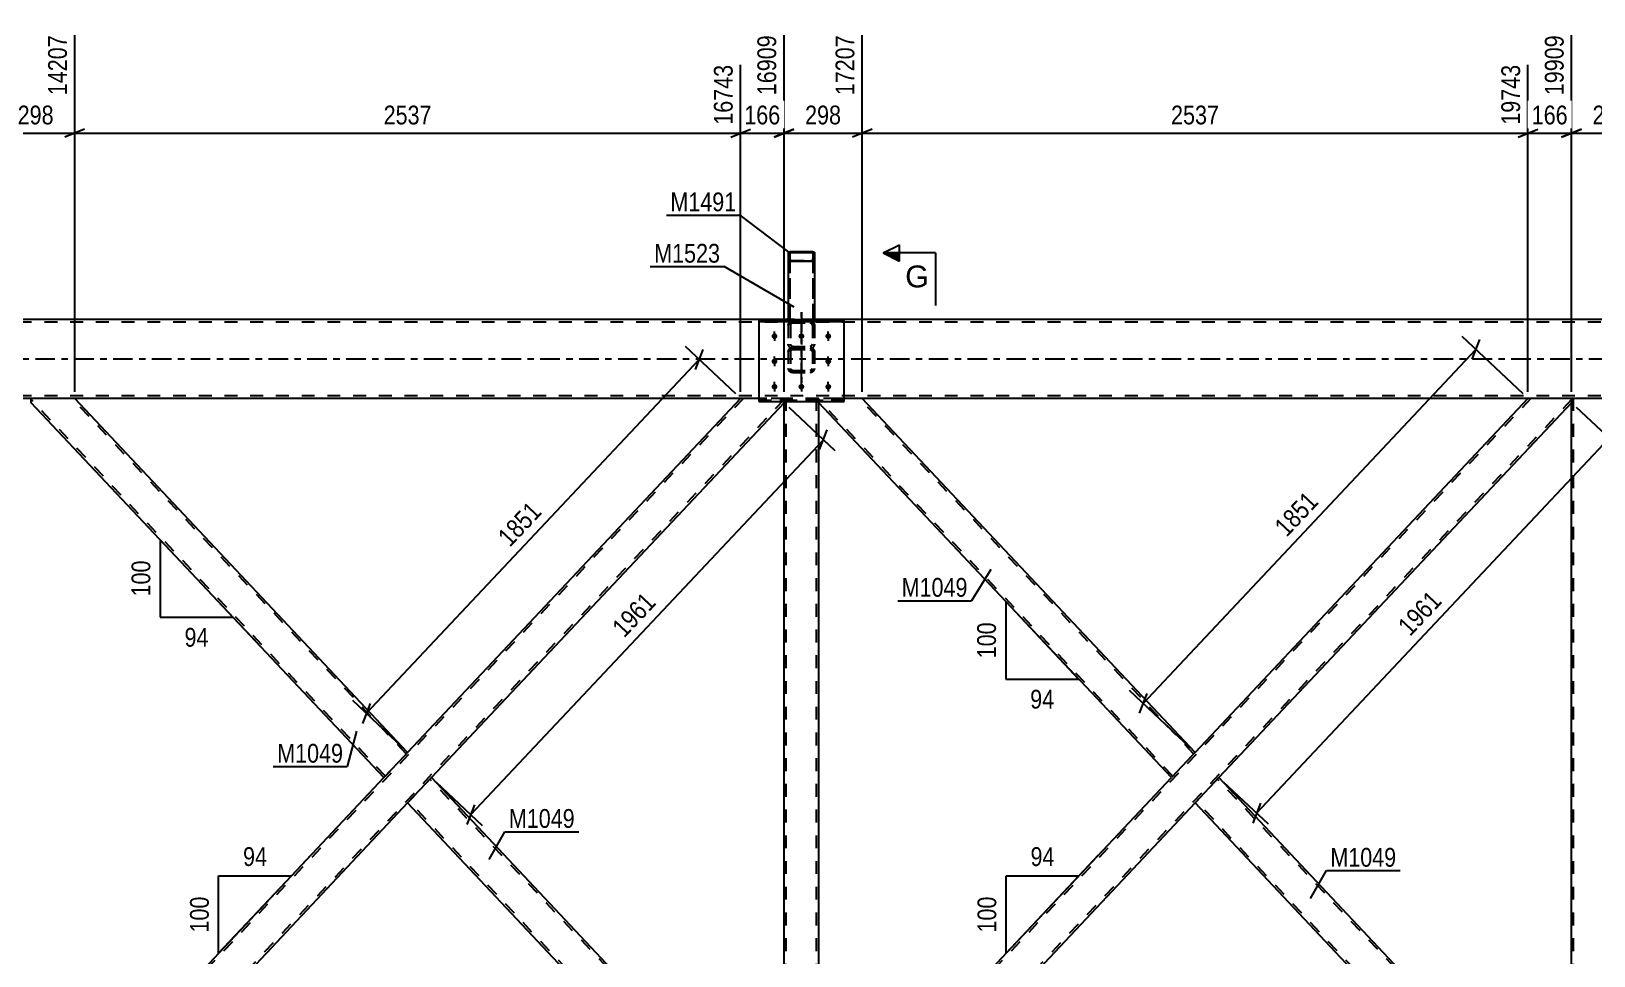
# Model space of a CAD drawing. Header units: millimetres. Extents: x -185 to 1004, y -593 to 248.
# Drawn here: x 543.5 to 781.7, y -91 to 49.9 of the extents above; entities that cross this region are included whole.
import ezdxf

# ---------------------------------------------------------------- set-up
doc = ezdxf.new("R2010")
doc.units = ezdxf.units.MM
doc.linetypes.add('DXK_LINE_DOT2', pattern=[3.9198, 1.9599, -1.9599])
doc.linetypes.add('DXK_LINE_DOT3', pattern=[5.9187, 2.979, -0.9799, 0.9799, -0.9799])
doc.styles.add('Arial', font='ARIAL.TTF', dxfattribs={"height": 0.2})
doc.styles.add('Arial Narrow', font='ARIALN.TTF', dxfattribs={"height": 0.2})

# ---------------------------------------------------------------- blocks, each defined once
blk = doc.blocks.new('Part-761544866-1409 - 1400')
at = {"color": 2, "linetype": 'Continuous'}
for p, q in [((658.94, 16.23), (658.9, 16.16)), ((658.9, 16.16), (658.9, 5.95)), ((658.9, 15.05), (658.94, 14.99)), ((659.04, 16.28), (658.94, 16.23)), ((658.94, 14.99), (659.04, 14.93)), ((659.2, 16.32), (659.04, 16.28)), ((659.04, 14.93), (659.2, 14.89)), ((659.14, 16.16), (659.16, 16.19)), ((659.14, 16.16), (659.14, 15.05)), ((659.16, 15.02), (659.14, 15.05)), ((659.16, 16.19), (659.21, 16.22)), ((659.21, 14.99), (659.16, 15.02)), ((659.38, 16.33), (659.2, 16.32)), ((659.2, 14.89), (659.38, 14.88)), ((659.21, 16.22), (659.29, 16.24)), ((659.29, 14.97), (659.21, 14.99)), ((659.29, 16.24), (659.38, 16.25)), ((659.38, 14.97), (659.29, 14.97)), ((659.38, 16.33), (662.42, 16.33)), ((659.38, 16.25), (662.42, 16.25)), ((659.38, 14.97), (662.42, 14.97)), ((659.38, 14.88), (662.42, 14.88)), ((662.6, 16.32), (662.42, 16.33)), ((662.42, 16.25), (662.51, 16.24)), ((662.51, 14.97), (662.42, 14.97)), ((662.42, 14.88), (662.6, 14.89)), ((662.51, 16.24), (662.59, 16.22)), ((662.59, 14.99), (662.51, 14.97)), ((662.59, 16.22), (662.64, 16.19)), ((662.64, 15.02), (662.59, 14.99)), ((662.76, 16.28), (662.6, 16.32)), ((662.6, 14.89), (662.76, 14.93)), ((662.64, 16.19), (662.66, 16.16)), ((662.66, 15.05), (662.64, 15.02)), ((662.66, 16.16), (662.66, 15.05)), ((662.86, 16.23), (662.76, 16.28)), ((662.76, 14.93), (662.86, 14.99)), ((662.9, 16.16), (662.86, 16.23)), ((662.86, 14.99), (662.9, 15.05)), ((662.9, 16.16), (662.9, 5.95))]:
    blk.add_line(p, q, dxfattribs=at)
at = {"color": 7, "linetype": 'DXK_LINE_DOT2'}
for p, q in [((659.14, 15.05), (659.14, 5.69)), ((662.66, 15.05), (662.66, 5.69)), ((662.9, 6), (658.9, 6)), ((658.9, 5.95), (658.9, 5.69)), ((658.9, 5.83), (659.14, 5.83)), ((658.94, 5.62), (658.9, 5.69)), ((659.04, 5.56), (658.94, 5.62)), ((659.2, 5.53), (659.04, 5.56)), ((659.14, 5.69), (659.16, 5.65)), ((659.16, 5.65), (659.21, 5.63)), ((659.38, 5.51), (659.2, 5.53)), ((659.21, 5.63), (659.29, 5.61)), ((659.29, 5.61), (659.38, 5.6)), ((659.38, 5.6), (662.42, 5.6)), ((659.38, 5.51), (662.42, 5.51)), ((662.42, 5.6), (662.51, 5.61)), ((662.6, 5.53), (662.42, 5.51)), ((662.51, 5.61), (662.59, 5.63)), ((662.59, 5.63), (662.64, 5.65)), ((662.76, 5.56), (662.6, 5.53)), ((662.64, 5.65), (662.66, 5.69)), ((662.66, 5.83), (662.9, 5.83)), ((662.86, 5.62), (662.76, 5.56)), ((662.9, 5.69), (662.86, 5.62)), ((662.9, 5.95), (662.9, 5.69))]:
    blk.add_line(p, q, dxfattribs=at)
blk = doc.blocks.new('Part-761544866-1410 - 1400')
at = {"color": 2, "linetype": 'Continuous'}
for p, q in [((658.9, 16.22), (658.94, 16.29)), ((658.9, 16.22), (658.9, 6)), ((658.94, 16.29), (659.04, 16.35)), ((659.04, 16.35), (659.2, 16.38)), ((659.2, 16.38), (659.38, 16.4)), ((659.38, 16.4), (662.42, 16.4)), ((662.42, 16.4), (662.6, 16.38)), ((662.6, 16.38), (662.76, 16.35)), ((662.76, 16.35), (662.86, 16.29)), ((662.86, 16.29), (662.9, 16.22)), ((662.9, 16.22), (662.9, 16.16))]:
    blk.add_line(p, q, dxfattribs=at)
at = {"color": 7, "linetype": 'DXK_LINE_DOT2'}
for p, q in [((658.94, 15.05), (658.9, 15.12)), ((659.04, 14.99), (658.94, 15.05)), ((659.2, 14.95), (659.04, 14.99)), ((659.16, 16.26), (659.14, 16.22)), ((659.14, 16.22), (659.14, 5.68)), ((659.14, 15.12), (659.16, 15.08)), ((659.21, 16.28), (659.16, 16.26)), ((659.16, 15.08), (659.21, 15.05)), ((659.38, 14.94), (659.2, 14.95)), ((659.29, 16.3), (659.21, 16.28)), ((659.21, 15.05), (659.29, 15.04)), ((659.38, 16.31), (659.29, 16.3)), ((659.29, 15.04), (659.38, 15.03)), ((659.38, 16.31), (662.42, 16.31)), ((659.38, 15.03), (662.42, 15.03)), ((659.38, 14.94), (662.42, 14.94)), ((662.51, 16.3), (662.42, 16.31)), ((662.42, 15.03), (662.51, 15.04)), ((662.6, 14.95), (662.42, 14.94)), ((662.59, 16.28), (662.51, 16.3)), ((662.51, 15.04), (662.59, 15.05)), ((662.64, 16.26), (662.59, 16.28)), ((662.59, 15.05), (662.64, 15.08)), ((662.76, 14.99), (662.6, 14.95)), ((662.66, 16.22), (662.64, 16.26)), ((662.64, 15.08), (662.66, 15.12)), ((662.66, 16.22), (662.66, 5.68)), ((662.86, 15.05), (662.76, 14.99)), ((662.9, 15.12), (662.86, 15.05)), ((662.9, 16.16), (662.9, 5.68)), ((662.9, 6), (658.9, 6)), ((658.9, 6), (658.9, 5.68)), ((658.9, 5.83), (659.14, 5.83)), ((658.9, 5.68), (658.94, 5.61)), ((658.94, 5.61), (659.04, 5.56)), ((659.04, 5.56), (659.2, 5.52)), ((659.16, 5.65), (659.14, 5.68)), ((659.21, 5.62), (659.16, 5.65)), ((659.2, 5.52), (659.38, 5.51)), ((659.29, 5.6), (659.21, 5.62)), ((659.38, 5.59), (659.29, 5.6)), ((659.38, 5.59), (662.42, 5.59)), ((659.38, 5.51), (662.42, 5.51)), ((662.51, 5.6), (662.42, 5.59)), ((662.42, 5.51), (662.6, 5.52)), ((662.59, 5.62), (662.51, 5.6)), ((662.64, 5.65), (662.59, 5.62)), ((662.6, 5.52), (662.76, 5.56)), ((662.66, 5.68), (662.64, 5.65)), ((662.66, 5.83), (662.9, 5.83)), ((662.76, 5.56), (662.86, 5.61)), ((662.86, 5.61), (662.9, 5.68))]:
    blk.add_line(p, q, dxfattribs=at)
blk = doc.blocks.new('Part-761544866-1527 - 1400')
at = {"color": 7, "linetype": 'DXK_LINE_DOT2'}
for p, q in [((667.4, 5.95), (654.4, 5.95)), ((654.4, 5.95), (654.4, -6.48)), ((654.4, 5.73), (667.4, 5.73)), ((667.4, -6.48), (667.4, 5.95)), ((667.4, -6.27), (654.4, -6.27)), ((654.4, -6.48), (667.4, -6.48))]:
    blk.add_line(p, q, dxfattribs=at)
blk = doc.blocks.new('Part-761544866-1709 - 1400')
at = {"color": 7, "linetype": 'DXK_LINE_DOT2'}
for p, q in [((772.07, -6), (663.54, -121.41)), ((778.26, -6.19), (669.73, -121.6)), ((778.26, -6), (771.63, -6)), ((720.9, -59.95), (717.28, -63.8)), ((724.52, -63.8), (720.9, -67.65)), ((670.17, -121.6), (663.54, -121.6))]:
    blk.add_line(p, q, dxfattribs=at)
at = {"color": 2, "linetype": 'Continuous'}
for p, q in [((771.63, -6), (720.9, -59.95)), ((778.26, -6.66), (724.52, -63.8)), ((778.26, -6.66), (778.26, -6)), ((663.54, -120.94), (717.28, -63.8)), ((720.9, -67.65), (670.17, -121.6)), ((663.54, -121.6), (663.54, -120.94))]:
    blk.add_line(p, q, dxfattribs=at)
blk = doc.blocks.new('Part-761544866-1536 - 1400')
at = {"color": 2, "linetype": 'Continuous'}
for p, q in [((667.4, 5.95), (654.4, 5.95)), ((654.4, 5.95), (654.4, -6.48)), ((654.4, 5.73), (667.4, 5.73)), ((667.4, -6.48), (667.4, 5.95)), ((654.4, -6.48), (667.4, -6.48))]:
    blk.add_line(p, q, dxfattribs=at)
at = {"color": 7, "linetype": 'DXK_LINE_DOT2'}
blk.add_line((654.4, -6.27), (667.4, -6.27), dxfattribs=at)
blk = doc.blocks.new('Part-761544866-1689 - 1400')
at = {"color": 7, "linetype": 'DXK_LINE_DOT2'}
for p, q in [((652.07, -6), (543.54, -121.41)), ((658.26, -6.19), (549.73, -121.6)), ((658.26, -6), (651.63, -6)), ((658.26, -6.48), (658.26, -6)), ((600.9, -59.95), (597.28, -63.8)), ((604.52, -63.8), (600.9, -67.65)), ((550.17, -121.6), (543.54, -121.6))]:
    blk.add_line(p, q, dxfattribs=at)
at = {"color": 2, "linetype": 'Continuous'}
for p, q in [((651.63, -6), (600.9, -59.95)), ((658.26, -6.66), (604.52, -63.8)), ((658.26, -6.66), (658.26, -6.48)), ((597.28, -63.8), (543.54, -120.94)), ((600.9, -67.65), (550.17, -121.6)), ((543.54, -121.6), (543.54, -120.94))]:
    blk.add_line(p, q, dxfattribs=at)
blk = doc.blocks.new('Part-761544866-1714 - 1400')
at = {"color": 7, "linetype": 'DXK_LINE_DOT2'}
for p, q in [((670.17, -6), (663.54, -6)), ((663.54, -6.48), (663.54, -6)), ((717.5, -63.57), (663.54, -6.19)), ((720.68, -60.18), (669.73, -6)), ((720.87, -59.98), (720.46, -60.41)), ((717.5, -63.57), (717.51, -63.55))]:
    blk.add_line(p, q, dxfattribs=at)
at = {"color": 2, "linetype": 'Continuous'}
for p, q in [((663.54, -6.66), (663.54, -6.48)), ((717.28, -63.8), (663.54, -6.66)), ((720.9, -59.95), (670.17, -6)), ((720.46, -60.41), (717.28, -63.8)), ((720.9, -59.95), (720.46, -60.41))]:
    blk.add_line(p, q, dxfattribs=at)
blk = doc.blocks.new('Part-761544866-1912 - 1400')
at = {"color": 2, "linetype": 'Continuous'}
for p, q in [((604.52, -63.8), (600.9, -67.65)), ((658.26, -120.94), (604.52, -63.8)), ((651.63, -121.6), (600.9, -67.65)), ((658.26, -121.6), (658.26, -120.94))]:
    blk.add_line(p, q, dxfattribs=at)
at = {"color": 7, "linetype": 'DXK_LINE_DOT2'}
for p, q in [((658.26, -121.41), (604.3, -64.03)), ((601.12, -67.42), (601.14, -67.4)), ((652.07, -121.6), (601.12, -67.42)), ((658.26, -121.6), (651.63, -121.6))]:
    blk.add_line(p, q, dxfattribs=at)
blk = doc.blocks.new('Part-761544866-1774 - 1400')
at = {"color": 7, "linetype": 'DXK_LINE_DOT2'}
for p, q in [((663.54, -6), (658.26, -6)), ((658.26, -6.66), (658.26, -6)), ((658.58, -121.6), (658.58, -6)), ((663.22, -121.6), (663.22, -6)), ((663.54, -6.66), (663.54, -6)), ((658.26, -121.6), (658.26, -120.94)), ((663.54, -121.6), (663.54, -120.94)), ((663.54, -121.6), (658.26, -121.6))]:
    blk.add_line(p, q, dxfattribs=at)
at = {"color": 2, "linetype": 'Continuous'}
for p, q in [((658.26, -120.94), (658.26, -6.66)), ((663.54, -120.94), (663.54, -6.66))]:
    blk.add_line(p, q, dxfattribs=at)
blk = doc.blocks.new('Part-761544866-1779 - 1400')
at = {"color": 7, "linetype": 'DXK_LINE_DOT2'}
for p, q in [((783.54, -6), (778.26, -6)), ((778.26, -6.66), (778.26, -6)), ((778.58, -121.6), (778.58, -6)), ((783.22, -121.6), (783.22, -6)), ((783.54, -6.66), (783.54, -6)), ((778.26, -121.6), (778.26, -120.94)), ((783.54, -121.6), (783.54, -120.94)), ((783.54, -121.6), (778.26, -121.6))]:
    blk.add_line(p, q, dxfattribs=at)
at = {"color": 2, "linetype": 'Continuous'}
for p, q in [((778.26, -120.94), (778.26, -6.66)), ((783.54, -120.94), (783.54, -6.66))]:
    blk.add_line(p, q, dxfattribs=at)
blk = doc.blocks.new('Bolt-761544866-1836 - 1400')
at = {"linetype": 'Continuous'}
for points in [[(656.8, 3.89), (656.89, 3.88), (656.98, 3.85), (657.06, 3.81), (657.13, 3.75), (657.18, 3.68), (657.22, 3.6), (657.24, 3.52), (657.24, 3.43), (657.22, 3.35), (657.18, 3.27), (657.13, 3.2), (657.06, 3.14), (656.98, 3.1), (656.89, 3.07), (656.8, 3.06), (656.71, 3.07), (656.62, 3.1), (656.54, 3.14), (656.47, 3.2), (656.42, 3.27), (656.38, 3.35), (656.36, 3.43), (656.36, 3.52), (656.38, 3.6), (656.42, 3.68), (656.47, 3.75), (656.54, 3.81), (656.62, 3.85), (656.71, 3.88)], [(660.9, 3.89), (660.99, 3.88), (661.08, 3.85), (661.16, 3.81), (661.23, 3.75), (661.28, 3.68), (661.32, 3.6), (661.34, 3.52), (661.34, 3.43), (661.32, 3.35), (661.28, 3.27), (661.23, 3.2), (661.16, 3.14), (661.08, 3.1), (660.99, 3.07), (660.9, 3.06), (660.81, 3.07), (660.72, 3.1), (660.64, 3.14), (660.57, 3.2), (660.52, 3.27), (660.48, 3.35), (660.46, 3.43), (660.46, 3.52), (660.48, 3.6), (660.52, 3.68), (660.57, 3.75), (660.64, 3.81), (660.72, 3.85), (660.81, 3.88)], [(665, 3.89), (665.09, 3.88), (665.18, 3.85), (665.26, 3.81), (665.33, 3.75), (665.38, 3.68), (665.42, 3.6), (665.44, 3.52), (665.44, 3.43), (665.42, 3.35), (665.38, 3.27), (665.33, 3.2), (665.26, 3.14), (665.18, 3.1), (665.09, 3.07), (665, 3.06), (664.91, 3.07), (664.82, 3.1), (664.74, 3.14), (664.67, 3.2), (664.62, 3.27), (664.58, 3.35), (664.56, 3.43), (664.56, 3.52), (664.58, 3.6), (664.62, 3.68), (664.67, 3.75), (664.74, 3.81), (664.82, 3.85), (664.91, 3.88)], [(656.8, 0.04), (656.89, 0.03), (656.98, 0), (657.06, -0.04), (657.13, -0.1), (657.18, -0.17), (657.22, -0.25), (657.24, -0.33), (657.24, -0.42), (657.22, -0.5), (657.18, -0.58), (657.13, -0.65), (657.06, -0.71), (656.98, -0.75), (656.89, -0.78), (656.8, -0.79), (656.71, -0.78), (656.62, -0.75), (656.54, -0.71), (656.47, -0.65), (656.42, -0.58), (656.38, -0.5), (656.36, -0.42), (656.36, -0.33), (656.38, -0.25), (656.42, -0.17), (656.47, -0.1), (656.54, -0.04), (656.62, 0), (656.71, 0.03)], [(665, 0.04), (665.09, 0.03), (665.18, 0), (665.26, -0.04), (665.33, -0.1), (665.38, -0.17), (665.42, -0.25), (665.44, -0.33), (665.44, -0.42), (665.42, -0.5), (665.38, -0.58), (665.33, -0.65), (665.26, -0.71), (665.18, -0.75), (665.09, -0.78), (665, -0.79), (664.91, -0.78), (664.82, -0.75), (664.74, -0.71), (664.67, -0.65), (664.62, -0.58), (664.58, -0.5), (664.56, -0.42), (664.56, -0.33), (664.58, -0.25), (664.62, -0.17), (664.67, -0.1), (664.74, -0.04), (664.82, 0), (664.91, 0.03)], [(656.8, -3.82), (656.89, -3.83), (656.98, -3.85), (657.06, -3.9), (657.13, -3.95), (657.18, -4.02), (657.22, -4.1), (657.24, -4.19), (657.24, -4.27), (657.22, -4.36), (657.18, -4.44), (657.13, -4.51), (657.06, -4.56), (656.98, -4.61), (656.89, -4.63), (656.8, -4.64), (656.71, -4.63), (656.62, -4.61), (656.54, -4.56), (656.47, -4.51), (656.42, -4.44), (656.38, -4.36), (656.36, -4.27), (656.36, -4.19), (656.38, -4.1), (656.42, -4.02), (656.47, -3.95), (656.54, -3.9), (656.62, -3.85), (656.71, -3.83)], [(660.9, -3.82), (660.99, -3.83), (661.08, -3.85), (661.16, -3.9), (661.23, -3.95), (661.28, -4.02), (661.32, -4.1), (661.34, -4.19), (661.34, -4.27), (661.32, -4.36), (661.28, -4.44), (661.23, -4.51), (661.16, -4.56), (661.08, -4.61), (660.99, -4.63), (660.9, -4.64), (660.81, -4.63), (660.72, -4.61), (660.64, -4.56), (660.57, -4.51), (660.52, -4.44), (660.48, -4.36), (660.46, -4.27), (660.46, -4.19), (660.48, -4.1), (660.52, -4.02), (660.57, -3.95), (660.64, -3.9), (660.72, -3.85), (660.81, -3.83)], [(665, -3.82), (665.09, -3.83), (665.18, -3.85), (665.26, -3.9), (665.33, -3.95), (665.38, -4.02), (665.42, -4.1), (665.44, -4.19), (665.44, -4.27), (665.42, -4.36), (665.38, -4.44), (665.33, -4.51), (665.26, -4.56), (665.18, -4.61), (665.09, -4.63), (665, -4.64), (664.91, -4.63), (664.82, -4.61), (664.74, -4.56), (664.67, -4.51), (664.62, -4.44), (664.58, -4.36), (664.56, -4.27), (664.56, -4.19), (664.58, -4.1), (664.62, -4.02), (664.67, -3.95), (664.74, -3.9), (664.82, -3.85), (664.91, -3.83)]]:
    blk.add_hatch(color=1, dxfattribs=at).paths.add_polyline_path(points)
at = {"color": 1, "linetype": 'Continuous'}
for p, q in [((656.8, 3.87), (656.8, 2.74)), ((660.9, 3.87), (660.9, 2.74)), ((665, 3.87), (665, 2.74)), ((656.8, 0.02), (656.8, -1.12)), ((665, 0.02), (665, -1.12)), ((656.8, -3.83), (656.8, -4.97)), ((660.9, -3.83), (660.9, -4.97)), ((665, -3.83), (665, -4.97))]:
    blk.add_line(p, q, dxfattribs=at)
blk = doc.blocks.new('Bolt-761544866-1839 - 1400')
at = {"color": 1, "linetype": 'DXK_LINE_DOT2'}
for p, q in [((656.8, 3.08), (656.8, 4.21)), ((660.9, 3.08), (660.9, 4.21)), ((665, 3.08), (665, 4.21)), ((656.8, -0.77), (656.8, 0.36)), ((665, -0.77), (665, 0.36)), ((656.8, -4.63), (656.8, -3.49)), ((660.9, -4.63), (660.9, -3.49)), ((665, -4.63), (665, -3.49))]:
    blk.add_line(p, q, dxfattribs=at)
blk = doc.blocks.new('Part-761544866-1874 - 1400')
at = {"color": 7, "linetype": 'DXK_LINE_DOT2'}
for p, q in [((919.9, 5.6), (-18.1, 5.6)), ((902.9, 6), (298.9, 6)), ((662.9, 6), (658.9, 6)), ((919.9, -5.6), (-18.1, -5.6)), ((667.4, -6), (654.4, -6))]:
    blk.add_line(p, q, dxfattribs=at)
at = {"color": 2, "linetype": 'Continuous'}
for p, q in [((658.9, 6), (482.9, 6)), ((898.9, 6), (662.9, 6)), ((654.4, -6), (487.41, -6)), ((894.4, -6), (667.4, -6))]:
    blk.add_line(p, q, dxfattribs=at)
at = {"color": 7, "linetype": 'DXK_LINE_DOT3'}
blk.add_line((-18.1, 0), (919.9, 0), dxfattribs=at)
blk = doc.blocks.new('Part-761544866-1895 - 1400')
at = {"color": 7, "linetype": 'DXK_LINE_DOT2'}
for p, q in [((658.94, 5.35), (658.9, 5.14)), ((658.9, 5.14), (658.9, -1.44)), ((658.95, 5.41), (658.94, 5.35)), ((659.22, 5.14), (659.24, 5.28)), ((659.22, 5.14), (659.22, -1.44)), ((659.54, 5.83), (659.3, 5.77)), ((659.42, 5.46), (659.54, 5.49)), ((659.54, 5.83), (662.26, 5.83)), ((659.54, 5.49), (662.26, 5.49)), ((662.5, 5.77), (662.26, 5.83)), ((662.26, 5.49), (662.38, 5.46)), ((662.56, 5.28), (662.58, 5.14)), ((662.58, 5.14), (662.58, -1.44)), ((662.86, 5.35), (662.85, 5.41)), ((662.9, 5.14), (662.86, 5.35)), ((662.9, 5.14), (662.9, -1.44)), ((658.9, 2.25), (658.95, 1.99)), ((658.9, 1.12), (658.95, 1.35)), ((658.95, 1.35), (659.09, 1.55)), ((659.09, 1.55), (659.3, 1.68)), ((659.24, 2.12), (659.22, 2.25)), ((659.24, 1.24), (659.22, 1.12)), ((659.31, 1.33), (659.24, 1.24)), ((659.3, 1.68), (659.54, 1.72)), ((659.3, 1.62), (659.54, 1.57)), ((659.42, 1.4), (659.31, 1.33)), ((659.54, 1.91), (659.42, 1.94)), ((659.54, 1.42), (659.42, 1.4)), ((659.54, 1.91), (662.26, 1.91)), ((659.54, 1.72), (662.26, 1.72)), ((659.54, 1.57), (662.26, 1.57)), ((659.54, 1.42), (662.26, 1.42)), ((662.38, 1.94), (662.26, 1.91)), ((662.26, 1.72), (662.5, 1.68)), ((662.26, 1.57), (662.5, 1.62)), ((662.38, 1.4), (662.26, 1.42)), ((662.49, 1.33), (662.38, 1.4)), ((662.56, 1.24), (662.49, 1.33)), ((662.5, 1.68), (662.71, 1.55)), ((662.58, 2.25), (662.56, 2.12)), ((662.58, 1.12), (662.56, 1.24)), ((662.71, 1.55), (662.85, 1.35)), ((662.85, 1.99), (662.9, 2.25)), ((662.85, 1.35), (662.9, 1.12)), ((658.95, -1.67), (658.9, -1.44)), ((659.09, -1.86), (658.95, -1.67)), ((659.3, -1.99), (659.09, -1.86)), ((659.22, -1.44), (659.24, -1.55)), ((659.24, -1.55), (659.31, -1.65)), ((659.54, -2.04), (659.3, -1.99)), ((659.31, -1.65), (659.42, -1.71)), ((659.42, -1.71), (659.54, -1.74)), ((659.54, -1.74), (662.26, -1.74)), ((659.54, -2.04), (662.26, -2.04)), ((662.26, -1.74), (662.38, -1.71)), ((662.5, -1.99), (662.26, -2.04)), ((662.38, -1.71), (662.49, -1.65)), ((662.49, -1.65), (662.56, -1.55)), ((662.71, -1.86), (662.5, -1.99)), ((662.56, -1.55), (662.58, -1.44)), ((662.85, -1.67), (662.71, -1.86)), ((662.9, -1.44), (662.85, -1.67))]:
    blk.add_line(p, q, dxfattribs=at)
at = {"color": 7, "linetype": 'DXK_LINE_DOT3'}
blk.add_line((660.9, -3.58), (660.9, 7.12), dxfattribs=at)
at = {"color": 7, "linetype": 'DXK_LINE_DOT2'}
for centre, radius, start, end in [((659.57, 5.17), 0.662, 114.32, 159.2417), ((659.55, 5.16), 0.331, 114.32, 159.2417), ((662.25, 5.16), 0.331, 20.7583, 65.68), ((662.23, 5.17), 0.662, 20.7583, 65.68), ((659.57, 2.22), 0.662, 200.7583, 245.68), ((659.55, 2.24), 0.331, 200.7583, 245.68), ((662.25, 2.24), 0.331, 294.32, 339.2417), ((662.23, 2.22), 0.662, 294.32, 339.2417)]:
    blk.add_arc(centre, radius, start, end, dxfattribs=at)
blk = doc.blocks.new('Part-761544866-1907 - 1400')
at = {"color": 2, "linetype": 'Continuous'}
for p, q in [((724.52, -63.8), (720.9, -67.65)), ((778.26, -120.94), (724.52, -63.8)), ((771.63, -121.6), (720.9, -67.65)), ((778.26, -121.6), (778.26, -120.94))]:
    blk.add_line(p, q, dxfattribs=at)
at = {"color": 7, "linetype": 'DXK_LINE_DOT2'}
for p, q in [((778.26, -121.41), (724.3, -64.03)), ((721.12, -67.42), (721.14, -67.4)), ((772.07, -121.6), (721.12, -67.42)), ((778.26, -121.6), (771.63, -121.6))]:
    blk.add_line(p, q, dxfattribs=at)
blk = doc.blocks.new('Part-761544866-1940 - 1400')
at = {"color": 7, "linetype": 'DXK_LINE_DOT2'}
for p, q in [((658.9, 5.14), (658.95, 5.41)), ((658.9, 5.14), (658.9, -1.44)), ((659.24, 5.28), (659.22, 5.14)), ((659.22, 5.14), (659.22, -1.44)), ((659.3, 5.77), (659.54, 5.83)), ((659.54, 5.49), (659.42, 5.46)), ((659.54, 5.83), (662.26, 5.83)), ((659.54, 5.49), (662.26, 5.49)), ((662.26, 5.83), (662.5, 5.77)), ((662.38, 5.46), (662.26, 5.49)), ((662.58, 5.14), (662.56, 5.28)), ((662.58, 5.14), (662.58, -1.44)), ((662.85, 5.41), (662.9, 5.14)), ((662.9, 5.14), (662.9, -1.44)), ((658.95, 1.99), (658.9, 2.25)), ((658.95, 1.35), (658.9, 1.12)), ((659.09, 1.55), (658.95, 1.35)), ((659.3, 1.68), (659.09, 1.55)), ((659.22, 2.25), (659.24, 2.12)), ((659.22, 1.12), (659.24, 1.24)), ((659.24, 1.24), (659.31, 1.33)), ((659.54, 1.72), (659.3, 1.68)), ((659.54, 1.57), (659.3, 1.62)), ((659.31, 1.33), (659.42, 1.4)), ((659.42, 1.94), (659.54, 1.91)), ((659.42, 1.4), (659.54, 1.42)), ((659.54, 1.91), (662.26, 1.91)), ((659.54, 1.72), (662.26, 1.72)), ((659.54, 1.57), (662.26, 1.57)), ((659.54, 1.42), (662.26, 1.42)), ((662.26, 1.91), (662.38, 1.94)), ((662.5, 1.68), (662.26, 1.72)), ((662.5, 1.62), (662.26, 1.57)), ((662.26, 1.42), (662.38, 1.4)), ((662.38, 1.4), (662.49, 1.33)), ((662.49, 1.33), (662.56, 1.24)), ((662.71, 1.55), (662.5, 1.68)), ((662.56, 2.12), (662.58, 2.25)), ((662.56, 1.24), (662.58, 1.12)), ((662.85, 1.35), (662.71, 1.55)), ((662.9, 2.25), (662.85, 1.99)), ((662.9, 1.12), (662.85, 1.35)), ((658.9, -1.44), (658.95, -1.67)), ((658.95, -1.67), (659.09, -1.86)), ((659.09, -1.86), (659.3, -1.99)), ((659.24, -1.55), (659.22, -1.44)), ((659.31, -1.65), (659.24, -1.55)), ((659.3, -1.99), (659.54, -2.04)), ((659.42, -1.71), (659.31, -1.65)), ((659.54, -1.74), (659.42, -1.71)), ((659.54, -1.74), (662.26, -1.74)), ((659.54, -2.04), (662.26, -2.04)), ((662.38, -1.71), (662.26, -1.74)), ((662.26, -2.04), (662.5, -1.99)), ((662.49, -1.65), (662.38, -1.71)), ((662.56, -1.55), (662.49, -1.65)), ((662.5, -1.99), (662.71, -1.86)), ((662.58, -1.44), (662.56, -1.55)), ((662.71, -1.86), (662.85, -1.67)), ((662.85, -1.67), (662.9, -1.44))]:
    blk.add_line(p, q, dxfattribs=at)
at = {"color": 7, "linetype": 'DXK_LINE_DOT3'}
blk.add_line((660.9, 7.12), (660.9, -3.58), dxfattribs=at)
at = {"color": 7, "linetype": 'DXK_LINE_DOT2'}
for centre, radius, start, end in [((659.57, 5.17), 0.662, 114.32, 159.2417), ((659.55, 5.16), 0.331, 114.32, 159.2417), ((662.25, 5.16), 0.331, 20.7583, 65.68), ((662.23, 5.17), 0.662, 20.7583, 65.68), ((659.57, 2.22), 0.662, 200.7583, 245.68), ((659.55, 2.24), 0.331, 200.7583, 245.68), ((662.25, 2.24), 0.331, 294.32, 339.2417), ((662.23, 2.22), 0.662, 294.32, 339.2417)]:
    blk.add_arc(centre, radius, start, end, dxfattribs=at)
blk = doc.blocks.new('Part-761544866-1965 - 1400')
at = {"color": 2, "linetype": 'Continuous'}
for p, q in [((543.54, -6.66), (543.54, -6)), ((597.28, -63.8), (543.54, -6.66)), ((600.9, -59.95), (550.17, -6)), ((600.46, -60.41), (597.28, -63.8)), ((600.9, -59.95), (600.46, -60.41))]:
    blk.add_line(p, q, dxfattribs=at)
at = {"color": 7, "linetype": 'DXK_LINE_DOT2'}
for p, q in [((550.17, -6), (543.54, -6)), ((597.5, -63.57), (543.54, -6.19)), ((600.68, -60.18), (549.73, -6)), ((600.87, -59.98), (600.46, -60.41)), ((597.5, -63.57), (597.51, -63.55))]:
    blk.add_line(p, q, dxfattribs=at)
blk = doc.blocks.new('AngleDimension-761544866-22641 - 1400')
at = {"color": 7, "linetype": 'Continuous'}
for p, q in [((563.18, -27.54), (574.28, -39.35)), ((563.18, -27.54), (563.18, -39.35)), ((563.18, -39.35), (574.28, -39.35)), ((578.23, -43.54), (574.28, -39.35))]:
    blk.add_line(p, q, dxfattribs=at)
at = {"color": 0}
for points in [[(562.28, -30.1), (558.08, -30.1), (558.08, -36.79), (562.28, -36.79)], [(571.16, -44.45), (571.16, -40.25), (566.3, -40.25), (566.3, -44.45)]]:
    blk.add_wipeout(points, dxfattribs=at)
at = {"color": 3, "style": 'Arial Narrow'}
blk.add_text('100', height=2.863, rotation=90.0002, dxfattribs=at).set_placement((561.68, -36.19))
blk.add_text('94', height=2.863, dxfattribs=at).set_placement((566.9, -43.85))
blk = doc.blocks.new('StraightDimension-761544866-7200 - 1400')
at = {"color": 7, "linetype": 'Continuous'}
for p, q in [((658.26, -5), (658.26, 49.35)), ((670.17, -5), (670.17, 49.35)), ((656.76, 33.8), (659.76, 35)), ((658.26, 34.4), (670.17, 34.4)), ((671.67, 35), (668.67, 33.8))]:
    blk.add_line(p, q, dxfattribs=at)
at = {"color": 0}
blk.add_wipeout([(667.56, 35.15), (667.56, 39.35), (660.87, 39.35), (660.87, 35.15)], dxfattribs=at)
at = {"color": 0, "linetype": 'Continuous'}
blk.add_wipeout([(669.57, 49.95), (665.37, 49.95), (665.37, 39.6), (669.57, 39.6)], dxfattribs=at)
at = {"color": 3, "linetype": 'Continuous', "style": 'Arial Narrow'}
blk.add_text('17207', height=2.863, rotation=90.0002, dxfattribs=at).set_placement((668.97, 40.2))
at = {"color": 3, "style": 'Arial Narrow'}
blk.add_text('298', height=2.863, dxfattribs=at).set_placement((661.47, 35.75))
blk = doc.blocks.new('StraightDimension-761544866-7197 - 1400')
at = {"color": 7, "linetype": 'Continuous'}
for p, q in [((778.26, -5), (778.26, 49.35)), ((790.17, -5), (790.17, 49.35)), ((776.76, 33.8), (779.76, 35)), ((778.26, 34.4), (790.17, 34.4)), ((791.67, 35), (788.67, 33.8))]:
    blk.add_line(p, q, dxfattribs=at)
at = {"color": 0}
blk.add_wipeout([(787.56, 35.15), (787.56, 39.35), (780.87, 39.35), (780.87, 35.15)], dxfattribs=at)
at = {"color": 0, "linetype": 'Continuous'}
blk.add_wipeout([(789.57, 49.95), (785.37, 49.95), (785.37, 39.6), (789.57, 39.6)], dxfattribs=at)
at = {"color": 3, "linetype": 'Continuous', "style": 'Arial Narrow'}
blk.add_text('20207', height=2.863, rotation=90.0002, dxfattribs=at).set_placement((788.97, 40.2))
at = {"color": 3, "style": 'Arial Narrow'}
blk.add_text('298', height=2.863, dxfattribs=at).set_placement((781.47, 35.75))
blk = doc.blocks.new('StraightDimension-761544866-7199 - 1400')
at = {"color": 7, "linetype": 'Continuous'}
for p, q in [((670.17, -5), (670.17, 49.35)), ((771.63, -5), (771.63, 44.85)), ((671.67, 35), (668.67, 33.8)), ((670.17, 34.4), (771.63, 34.4)), ((770.13, 33.8), (773.13, 35))]:
    blk.add_line(p, q, dxfattribs=at)
at = {"color": 0, "linetype": 'Continuous'}
blk.add_wipeout([(771.03, 45.45), (766.83, 45.45), (766.83, 35.1), (771.03, 35.1)], dxfattribs=at)
at = {"color": 0}
blk.add_wipeout([(725.16, 35.15), (725.16, 39.35), (716.64, 39.35), (716.64, 35.15)], dxfattribs=at)
at = {"color": 3, "linetype": 'Continuous', "style": 'Arial Narrow'}
blk.add_text('19743', height=2.863, rotation=90.0002, dxfattribs=at).set_placement((770.43, 35.7))
at = {"color": 3, "style": 'Arial Narrow'}
blk.add_text('2537', height=2.863, dxfattribs=at).set_placement((717.24, 35.75))
blk = doc.blocks.new('StraightDimension-761544866-7198 - 1400')
at = {"color": 7, "linetype": 'Continuous'}
for p, q in [((778.26, -5), (778.26, 49.35)), ((771.63, -5), (771.63, 44.85)), ((770.13, 33.8), (773.13, 35)), ((771.63, 34.4), (778.26, 34.4)), ((779.76, 35), (776.76, 33.8))]:
    blk.add_line(p, q, dxfattribs=at)
at = {"color": 0}
blk.add_wipeout([(778.29, 35.15), (778.29, 39.35), (771.6, 39.35), (771.6, 35.15)], dxfattribs=at)
at = {"color": 0, "linetype": 'Continuous'}
blk.add_wipeout([(777.66, 49.95), (773.46, 49.95), (773.46, 39.6), (777.66, 39.6)], dxfattribs=at)
at = {"color": 3, "linetype": 'Continuous', "style": 'Arial Narrow'}
blk.add_text('19909', height=2.863, rotation=90.0002, dxfattribs=at).set_placement((777.06, 40.2))
at = {"color": 3, "style": 'Arial Narrow'}
blk.add_text('166', height=2.863, dxfattribs=at).set_placement((772.2, 35.75))
blk = doc.blocks.new('StraightDimension-761544866-2154 - 1400')
at = {"color": 7, "linetype": 'Continuous'}
for p, q in [((778.99, -7.35), (785.77, -13.72)), ((783.43, -13.58), (784.61, -10.57)), ((730.28, -69.22), (784.02, -12.08)), ((725.25, -64.49), (732.03, -70.86)), ((730.87, -67.71), (729.69, -70.72))]:
    blk.add_line(p, q, dxfattribs=at)
at = {"color": 0}
blk.add_wipeout([(759.52, -37.03), (756.46, -34.15), (750.63, -40.36), (753.69, -43.23)], dxfattribs=at)
at = {"color": 3, "style": 'Arial Narrow'}
blk.add_text('1961', height=2.863, rotation=46.7591, dxfattribs=at).set_placement((753.66, -42.38))
blk = doc.blocks.new('AngleDimension-761544866-26345 - 1400')
at = {"color": 7, "linetype": 'Continuous'}
for p, q in [((692.05, -36.98), (703.15, -48.78)), ((692.05, -36.98), (692.05, -48.78)), ((701.68, -47.22), (703.15, -48.78)), ((692.05, -48.78), (703.15, -48.78))]:
    blk.add_line(p, q, dxfattribs=at)
at = {"color": 0}
for points in [[(691.15, -39.54), (686.95, -39.54), (686.95, -46.22), (691.15, -46.22)], [(700.03, -53.88), (700.03, -49.68), (695.17, -49.68), (695.17, -53.88)]]:
    blk.add_wipeout(points, dxfattribs=at)
at = {"color": 3, "style": 'Arial Narrow'}
blk.add_text('100', height=2.863, rotation=90.0002, dxfattribs=at).set_placement((690.55, -45.62))
blk.add_text('94', height=2.863, dxfattribs=at).set_placement((695.77, -53.28))
blk = doc.blocks.new('StraightDimension-761544866-2621 - 1400')
at = {"color": 7, "linetype": 'Continuous'}
for p, q in [((650.9, -5.31), (643.26, 1.88)), ((644.75, -1.58), (645.93, 1.43)), ((594.6, -54.02), (645.34, -0.08)), ((600.17, -59.26), (592.53, -52.07)), ((595.19, -52.52), (594.01, -55.53))]:
    blk.add_line(p, q, dxfattribs=at)
at = {"color": 0}
blk.add_wipeout([(622.34, -23.44), (619.28, -20.56), (613.45, -26.76), (616.51, -29.64)], dxfattribs=at)
at = {"color": 3, "style": 'Arial Narrow'}
blk.add_text('1851', height=2.863, rotation=46.7591, dxfattribs=at).set_placement((616.48, -28.79))
blk = doc.blocks.new('AngleDimension-761544866-2670 - 1400')
at = {"color": 7, "linetype": 'Continuous'}
for p, q in [((586.14, -75.64), (583.2, -78.77)), ((572.1, -78.77), (583.2, -78.77)), ((572.1, -90.57), (583.2, -78.77)), ((572.1, -90.57), (572.1, -78.77))]:
    blk.add_line(p, q, dxfattribs=at)
at = {"color": 0}
for points in [[(580.08, -77.87), (580.08, -73.67), (575.22, -73.67), (575.22, -77.87)], [(571.2, -81.33), (567, -81.33), (567, -88.01), (571.2, -88.01)]]:
    blk.add_wipeout(points, dxfattribs=at)
at = {"color": 3, "style": 'Arial Narrow'}
blk.add_text('94', height=2.863, dxfattribs=at).set_placement((575.82, -77.27))
blk.add_text('100', height=2.863, rotation=90.0002, dxfattribs=at).set_placement((570.6, -87.41))
blk = doc.blocks.new('AngleDimension-761544866-2684 - 1400')
at = {"color": 7, "linetype": 'Continuous'}
for p, q in [((706.14, -75.64), (703.2, -78.77)), ((692.1, -78.77), (703.2, -78.77)), ((692.1, -90.57), (703.2, -78.77)), ((692.1, -90.57), (692.1, -78.77))]:
    blk.add_line(p, q, dxfattribs=at)
at = {"color": 0}
for points in [[(700.08, -77.87), (700.08, -73.67), (695.22, -73.67), (695.22, -77.87)], [(691.2, -81.33), (687, -81.33), (687, -88.01), (691.2, -88.01)]]:
    blk.add_wipeout(points, dxfattribs=at)
at = {"color": 3, "style": 'Arial Narrow'}
blk.add_text('94', height=2.863, dxfattribs=at).set_placement((695.82, -77.27))
blk.add_text('100', height=2.863, rotation=90.0002, dxfattribs=at).set_placement((690.6, -87.41))
blk = doc.blocks.new('StraightDimension-761544866-2752 - 1400')
at = {"color": 7, "linetype": 'Continuous'}
for p, q in [((770.9, -5.31), (761.62, 3.41)), ((763.11, -0.04), (764.29, 2.96)), ((712.97, -52.49), (763.7, 1.46)), ((720.17, -59.26), (710.89, -50.53)), ((713.56, -50.98), (712.38, -53.99))]:
    blk.add_line(p, q, dxfattribs=at)
at = {"color": 0}
blk.add_wipeout([(740.7, -21.9), (737.64, -19.02), (731.81, -25.22), (734.87, -28.1)], dxfattribs=at)
at = {"color": 3, "style": 'Arial Narrow'}
blk.add_text('1851', height=2.863, rotation=46.7591, dxfattribs=at).set_placement((734.85, -27.25))
blk = doc.blocks.new('StraightDimension-761544866-3469 - 1400')
at = {"color": 7, "linetype": 'Continuous'}
for p, q in [((658.99, -7.35), (666, -13.94)), ((663.67, -13.8), (664.85, -10.8)), ((610.52, -69.44), (664.26, -12.3)), ((605.25, -64.49), (612.27, -71.08)), ((611.11, -67.94), (609.93, -70.94))]:
    blk.add_line(p, q, dxfattribs=at)
at = {"color": 0}
blk.add_wipeout([(639.76, -37.25), (636.7, -34.38), (630.87, -40.58), (633.93, -43.46)], dxfattribs=at)
at = {"color": 3, "style": 'Arial Narrow'}
blk.add_text('1961', height=2.863, rotation=46.7591, dxfattribs=at).set_placement((633.9, -42.61))
blk = doc.blocks.new('StraightDimension-761544866-7201 - 1400')
at = {"color": 7, "linetype": 'Continuous'}
for p, q in [((658.26, -5), (658.26, 49.35)), ((651.63, -5), (651.63, 44.85)), ((650.13, 33.8), (653.13, 35)), ((651.63, 34.4), (658.26, 34.4)), ((659.76, 35), (656.76, 33.8))]:
    blk.add_line(p, q, dxfattribs=at)
at = {"color": 0}
blk.add_wipeout([(658.29, 35.15), (658.29, 39.35), (651.6, 39.35), (651.6, 35.15)], dxfattribs=at)
at = {"color": 0, "linetype": 'Continuous'}
blk.add_wipeout([(657.66, 49.95), (653.46, 49.95), (653.46, 39.6), (657.66, 39.6)], dxfattribs=at)
at = {"color": 3, "linetype": 'Continuous', "style": 'Arial Narrow'}
blk.add_text('16909', height=2.863, rotation=90.0002, dxfattribs=at).set_placement((657.06, 40.2))
at = {"color": 3, "style": 'Arial Narrow'}
blk.add_text('166', height=2.863, dxfattribs=at).set_placement((652.2, 35.75))
blk = doc.blocks.new('StraightDimension-761544866-7202 - 1400')
at = {"color": 7, "linetype": 'Continuous'}
for p, q in [((550.17, -5), (550.17, 49.35)), ((651.63, -5), (651.63, 44.85)), ((551.67, 35), (548.67, 33.8)), ((550.17, 34.4), (651.63, 34.4)), ((650.13, 33.8), (653.13, 35))]:
    blk.add_line(p, q, dxfattribs=at)
at = {"color": 0, "linetype": 'Continuous'}
blk.add_wipeout([(651.03, 45.45), (646.83, 45.45), (646.83, 35.1), (651.03, 35.1)], dxfattribs=at)
at = {"color": 0}
blk.add_wipeout([(605.16, 35.15), (605.16, 39.35), (596.64, 39.35), (596.64, 35.15)], dxfattribs=at)
at = {"color": 3, "linetype": 'Continuous', "style": 'Arial Narrow'}
blk.add_text('16743', height=2.863, rotation=90.0002, dxfattribs=at).set_placement((650.43, 35.7))
at = {"color": 3, "style": 'Arial Narrow'}
blk.add_text('2537', height=2.863, dxfattribs=at).set_placement((597.24, 35.75))
blk = doc.blocks.new('StraightDimension-761544866-7203 - 1400')
at = {"color": 7, "linetype": 'Continuous'}
for p, q in [((538.26, -5), (538.26, 49.35)), ((550.17, -5), (550.17, 49.35)), ((536.76, 33.8), (539.76, 35)), ((538.26, 34.4), (550.17, 34.4)), ((551.67, 35), (548.67, 33.8))]:
    blk.add_line(p, q, dxfattribs=at)
at = {"color": 0}
blk.add_wipeout([(547.56, 35.15), (547.56, 39.35), (540.87, 39.35), (540.87, 35.15)], dxfattribs=at)
at = {"color": 0, "linetype": 'Continuous'}
blk.add_wipeout([(549.57, 49.95), (545.37, 49.95), (545.37, 39.6), (549.57, 39.6)], dxfattribs=at)
at = {"color": 3, "linetype": 'Continuous', "style": 'Arial Narrow'}
blk.add_text('14207', height=2.863, rotation=90.0002, dxfattribs=at).set_placement((548.97, 40.2))
at = {"color": 3, "style": 'Arial Narrow'}
blk.add_text('298', height=2.863, dxfattribs=at).set_placement((541.47, 35.75))
blk = doc.blocks.new('StraightDimension-761544866-22616 - 1400')
at = {"color": 7, "linetype": 'Continuous'}
for p, q in [((485.25, -63.11), (493.85, -55.03)), ((493.24, -57.66), (490.31, -56.3)), ((491.78, -56.98), (545.51, -114.12)), ((538.99, -120.25), (547.59, -112.17)), ((544.05, -113.44), (546.98, -114.8))]:
    blk.add_line(p, q, dxfattribs=at)
at = {"color": 0}
blk.add_wipeout([(522.11, -88.14), (525.17, -85.26), (519.34, -79.06), (516.28, -81.93)], dxfattribs=at)
at = {"color": 3, "style": 'Arial Narrow'}
blk.add_text('1961', height=2.863, rotation=-46.7591, dxfattribs=at).set_placement((517.12, -81.96))
blk = doc.blocks.new('Mark-761544866-1710 - 1400')
at = {"color": 0}
blk.add_wipeout([(686.23, -36.24), (686.23, -33.24), (676.18, -33.24), (676.18, -36.24)], dxfattribs=at)
blk.add_wipeout([(686.23, -36.24), (686.23, -33.24), (676.18, -33.24), (676.18, -36.24)], dxfattribs=at)
at = {"color": 30, "linetype": 'Continuous'}
for p in [(689.79, -32.08), (675.58, -36.84)]:
    blk.add_line(p, (686.83, -36.84), dxfattribs=at)
at = {"color": 3, "style": 'Arial Narrow'}
blk.add_text('M1049', height=2.863, dxfattribs=at).set_placement((676.18, -36.24))
blk = doc.blocks.new('Mark-761544866-1908 - 1400')
at = {"color": 0}
blk.add_wipeout([(626.37, -71.46), (626.37, -68.46), (616.32, -68.46), (616.32, -71.46)], dxfattribs=at)
blk.add_wipeout([(626.37, -71.46), (626.37, -68.46), (616.32, -68.46), (616.32, -71.46)], dxfattribs=at)
at = {"color": 30, "linetype": 'Continuous'}
for p, q in [((613.3, -76.3), (615.72, -72.06)), ((615.72, -72.06), (626.97, -72.06))]:
    blk.add_line(p, q, dxfattribs=at)
at = {"color": 3, "style": 'Arial Narrow'}
blk.add_text('M1049', height=2.863, dxfattribs=at).set_placement((616.32, -71.46))
blk = doc.blocks.new('Mark-761544866-1903 - 1400')
at = {"color": 0}
blk.add_wipeout([(751.56, -77.38), (751.56, -74.38), (741.51, -74.38), (741.51, -77.38)], dxfattribs=at)
blk.add_wipeout([(751.56, -77.38), (751.56, -74.38), (741.51, -74.38), (741.51, -77.38)], dxfattribs=at)
at = {"color": 30, "linetype": 'Continuous'}
for p, q in [((738.5, -82.22), (740.91, -77.98)), ((740.91, -77.98), (752.16, -77.98))]:
    blk.add_line(p, q, dxfattribs=at)
at = {"color": 3, "style": 'Arial Narrow'}
blk.add_text('M1049', height=2.863, dxfattribs=at).set_placement((741.51, -77.38))
blk = doc.blocks.new('Mark-761544866-1961 - 1400')
at = {"color": 0}
blk.add_wipeout([(591.07, -61.52), (591.07, -58.52), (581.02, -58.52), (581.02, -61.52)], dxfattribs=at)
blk.add_wipeout([(591.07, -61.52), (591.07, -58.52), (581.02, -58.52), (581.02, -61.52)], dxfattribs=at)
at = {"color": 30, "linetype": 'Continuous'}
for p in [(593.13, -56.73), (580.42, -62.12)]:
    blk.add_line(p, (591.67, -62.12), dxfattribs=at)
at = {"color": 3, "style": 'Arial Narrow'}
blk.add_text('M1049', height=2.863, dxfattribs=at).set_placement((581.02, -61.52))
blk = doc.blocks.new('Mark-761544866-28839 - 1400')
at = {"color": 0}
blk.add_wipeout([(648.52, 14.68), (648.52, 17.68), (638.47, 17.68), (638.47, 14.68)], dxfattribs=at)
blk.add_wipeout([(648.52, 14.68), (648.52, 17.68), (638.47, 17.68), (638.47, 14.68)], dxfattribs=at)
at = {"color": 30, "linetype": 'Continuous'}
for p in [(637.87, 14.08), (659.8, 7.92)]:
    blk.add_line(p, (649.12, 14.08), dxfattribs=at)
at = {"color": 3, "style": 'Arial Narrow'}
blk.add_text('M1523', height=2.863, dxfattribs=at).set_placement((638.47, 14.68))
blk = doc.blocks.new('Mark-761544866-28842 - 1400')
at = {"color": 0}
blk.add_wipeout([(650.99, 22.51), (650.99, 25.51), (640.94, 25.51), (640.94, 22.51)], dxfattribs=at)
blk.add_wipeout([(650.99, 22.51), (650.99, 25.51), (640.94, 25.51), (640.94, 22.51)], dxfattribs=at)
at = {"color": 30, "linetype": 'Continuous'}
for p in [(640.34, 21.91), (658.94, 16.31)]:
    blk.add_line(p, (651.59, 21.91), dxfattribs=at)
at = {"color": 3, "style": 'Arial Narrow'}
blk.add_text('M1491', height=2.863, dxfattribs=at).set_placement((640.94, 22.51))
blk = doc.blocks.new('SectionMark-761544866-29988 - 1400')
at = {"color": 6, "linetype": 'Continuous'}
for p, q in [((673.35, 16.16), (675.85, 17.41)), ((681.35, 16.16), (673.35, 16.16)), ((681.35, -145.89), (673.35, -145.89)), ((675.85, -147.14), (673.35, -145.89))]:
    blk.add_line(p, q, dxfattribs=at)
at = {"color": 0, "linetype": 'Continuous'}
for points in [[(680.35, 10.91), (680.35, 14.41), (676.72, 14.41), (676.72, 10.91)], [(680.35, -144.14), (680.35, -140.64), (676.72, -140.64), (676.72, -144.14)]]:
    blk.add_wipeout(points, dxfattribs=at)
at = {"linetype": 'Continuous'}
for points in [[(675.85, 16.16), (675.85, 14.91), (673.35, 16.16)], [(675.85, -144.64), (675.85, -145.89), (673.35, -145.89)]]:
    blk.add_hatch(color=6, dxfattribs=at).paths.add_polyline_path(points)
at = {"color": 6, "linetype": 'Continuous'}
for p, q in [((675.85, 14.91), (675.85, 17.41)), ((673.35, 16.16), (675.85, 14.91)), ((681.35, 16.16), (681.35, 8.16)), ((681.35, -145.89), (681.35, -137.89)), ((673.35, -145.89), (675.85, -144.64)), ((675.85, -144.64), (675.85, -147.14))]:
    blk.add_line(p, q, dxfattribs=at)
at = {"color": 3, "linetype": 'Continuous', "style": 'Arial'}
for p in [(676.72, 10.91), (676.72, -144.14)]:
    blk.add_text('G', height=3.34, dxfattribs=at).set_placement(p)

msp = doc.modelspace()

# ---------------------------------------------------------------- block references
for name in ['Part-761544866-1410 - 1400', 'Part-761544866-1409 - 1400', 'Part-761544866-1874 - 1400', 'Part-761544866-1527 - 1400', 'Part-761544866-1536 - 1400', 'Part-761544866-1895 - 1400', 'Part-761544866-1940 - 1400', 'Bolt-761544866-1836 - 1400', 'Bolt-761544866-1839 - 1400', 'Part-761544866-1689 - 1400', 'Part-761544866-1965 - 1400', 'Part-761544866-1774 - 1400', 'Part-761544866-1709 - 1400', 'Part-761544866-1714 - 1400', 'Part-761544866-1779 - 1400', 'Part-761544866-1912 - 1400', 'Part-761544866-1907 - 1400']:
    msp.add_blockref(name, (0, 0))

# ---------------------------------------------------------------- next in the draw order: block references
for name in ['StraightDimension-761544866-7200 - 1400', 'StraightDimension-761544866-7197 - 1400', 'StraightDimension-761544866-2621 - 1400', 'StraightDimension-761544866-2154 - 1400', 'AngleDimension-761544866-22641 - 1400', 'AngleDimension-761544866-26345 - 1400', 'StraightDimension-761544866-22616 - 1400', 'AngleDimension-761544866-2670 - 1400', 'AngleDimension-761544866-2684 - 1400', 'Mark-761544866-1903 - 1400']:
    msp.add_blockref(name, (0, 0))

# ---------------------------------------------------------------- next in the draw order: block references
for name in ['StraightDimension-761544866-7201 - 1400', 'StraightDimension-761544866-7199 - 1400', 'StraightDimension-761544866-3469 - 1400', 'Mark-761544866-1710 - 1400', 'Mark-761544866-1961 - 1400']:
    msp.add_blockref(name, (0, 0))

# ---------------------------------------------------------------- next in the draw order: block references
for name in ['StraightDimension-761544866-7202 - 1400', 'StraightDimension-761544866-7198 - 1400', 'SectionMark-761544866-29988 - 1400', 'Mark-761544866-1908 - 1400']:
    msp.add_blockref(name, (0, 0))

# ---------------------------------------------------------------- next in the draw order: block references
for name in ['StraightDimension-761544866-7203 - 1400', 'Mark-761544866-28839 - 1400', 'StraightDimension-761544866-2752 - 1400']:
    msp.add_blockref(name, (0, 0))

# ---------------------------------------------------------------- next in the draw order: block references
msp.add_blockref('Mark-761544866-28842 - 1400', (0, 0))

doc.saveas('drawing.dxf')
